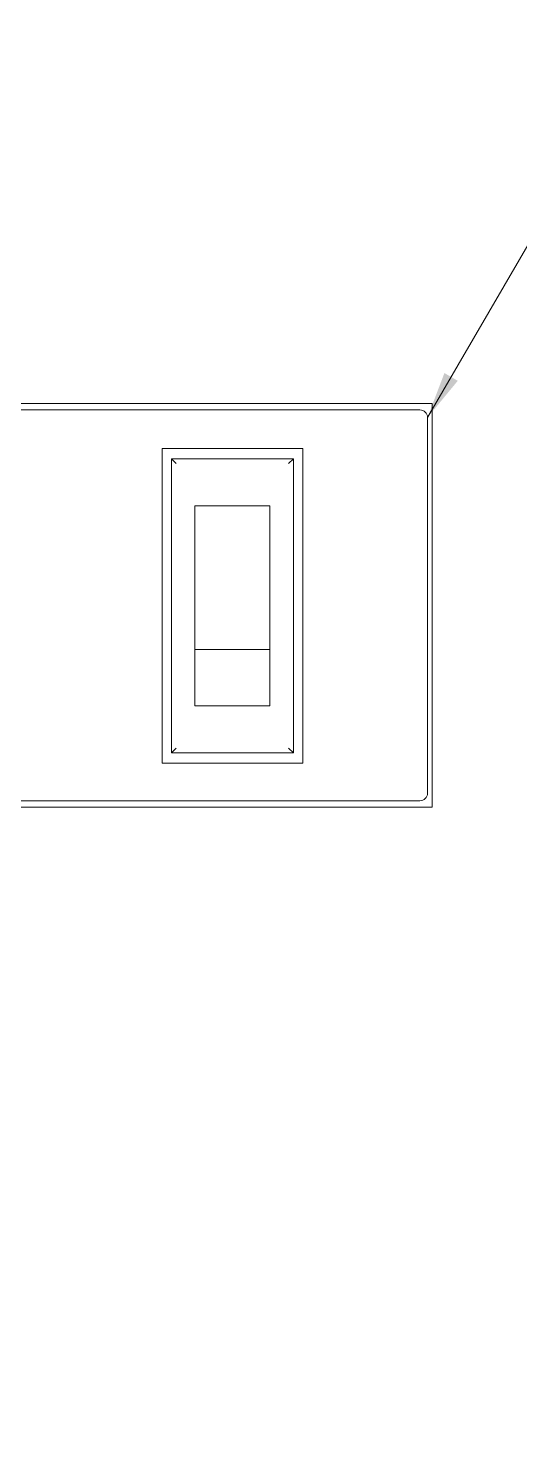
# Model space of a CAD drawing. Header units: inches. Extents: x 0 to 18221, y 0 to 6752.
# Drawn here: x 11415.2 to 11467.6, y 806 to 957.3 of the extents above; entities that cross this region are included whole.
import ezdxf

# ---------------------------------------------------------------- set-up
doc = ezdxf.new("R2010")
doc.units = ezdxf.units.IN
doc.header["$MEASUREMENT"] = 0
doc.layers.add('REMOTE_CONTROLBOX$0$가시적인 것(ISO)', color=3, linetype='Continuous', lineweight=5)
doc.layers.add('REMOTE_CONTROLBOX$0$기호(ISO)', color=5, linetype='Continuous', lineweight=5)
doc.styles.add('REMOTE_CONTROLBOX$0$치수 텍스트_PSTEK_POSCO', font='isocp.shx')
doc.dimstyles.new('REMOTE_CONTROLBOX$0$치수_PSTEK_POSCO$7', dxfattribs={"dimscale": 2, "dimtxt": 6, "dimasz": 2.5, "dimexe": 2, "dimexo": 2.5, "dimgap": 1, "dimtad": 1, "dimrnd": 1e-08, "dimdsep": 46, "dimtxsty": 'REMOTE_CONTROLBOX$0$치수 텍스트_PSTEK_POSCO', "dimcen": 0.09, "dimdle": 10, "dimclrd": 7, "dimclre": 7, "dimclrt": 2, "dimadec": 1, "dimazin": 2, "dimtfac": 1, "dimtmove": 0, "dimatfit": 3, "dimfxl": 1, "dimtolj": 1, "dimlwd": -1, "dimlwe": -1, "dimarcsym": 0})

msp = doc.modelspace()

# ---------------------------------------------------------------- linework, layer by layer
at = {"layer": 'REMOTE_CONTROLBOX$0$가시적인 것(ISO)'}
for p, q in [((11074.2684, 917.3611), (11458.2684, 917.3611)), ((11458.2684, 917.3611), (11458.2684, 874.3611)), ((11456.9684, 916.6611), (11075.9684, 916.6611)), ((11457.7684, 886.1611), (11457.7684, 915.8611)), ((11429.4684, 886.1611), (11429.4684, 912.5611)), ((11429.4684, 912.5611), (11444.4684, 912.5611)), ((11444.4684, 912.5611), (11444.4684, 886.1611)), ((11443.4684, 911.4611), (11430.4684, 911.4611)), ((11430.9684, 910.9611), (11430.4684, 911.4611)), ((11430.4684, 911.4611), (11430.4684, 880.1611)), ((11443.4684, 911.4611), (11442.9684, 910.9611)), ((11443.4684, 880.1611), (11443.4684, 911.4611)), ((11432.9684, 906.4611), (11440.9684, 906.4611)), ((11432.9684, 891.1611), (11432.9684, 906.4611)), ((11440.9684, 906.4611), (11440.9684, 891.1611)), ((11432.9684, 891.1611), (11432.9684, 885.1611)), ((11432.9684, 891.1611), (11440.9684, 891.1611)), ((11440.9684, 885.1611), (11440.9684, 891.1611)), ((11429.4684, 886.1611), (11429.4684, 879.0611)), ((11444.4684, 879.0611), (11444.4684, 886.1611)), ((11457.7684, 886.1611), (11457.7684, 875.8611)), ((11440.9684, 885.1611), (11432.9684, 885.1611)), ((11430.4684, 880.1611), (11430.9684, 880.6611)), ((11430.4684, 880.1611), (11443.4684, 880.1611)), ((11443.4684, 880.1611), (11442.9684, 880.6611)), ((11429.4684, 879.0611), (11444.4684, 879.0611)), ((11456.9684, 875.0611), (11075.9684, 875.0611)), ((11458.2684, 874.3611), (11074.2684, 874.3611))]:
    msp.add_line(p, q, dxfattribs=at)
for centre, start, end in [((11456.9684, 915.8611), 0, 90), ((11456.9684, 875.8611), 270, 0)]:
    msp.add_arc(centre, 0.8, start, end, dxfattribs=at)

# ---------------------------------------------------------------- leaders
at = {"layer": 'REMOTE_CONTROLBOX$0$기호(ISO)', "color": 7, "annotation_type": 0, "has_hookline": 1, "hookline_direction": 0}
for points, text_width in [([(11225.7952, 805.9656), (11353.2385, 1115.0572), (11358.2385, 1115.0572)], 121.6096), ([(11457.7684, 915.8611), (11572.8316, 1113.5572), (11577.8316, 1113.5572)], 158.9661)]:
    msp.add_leader(points, dimstyle='REMOTE_CONTROLBOX$0$치수_PSTEK_POSCO$7', override={"dimtad": 0}, dxfattribs=dict(at, text_width=text_width))

doc.saveas('drawing.dxf')
